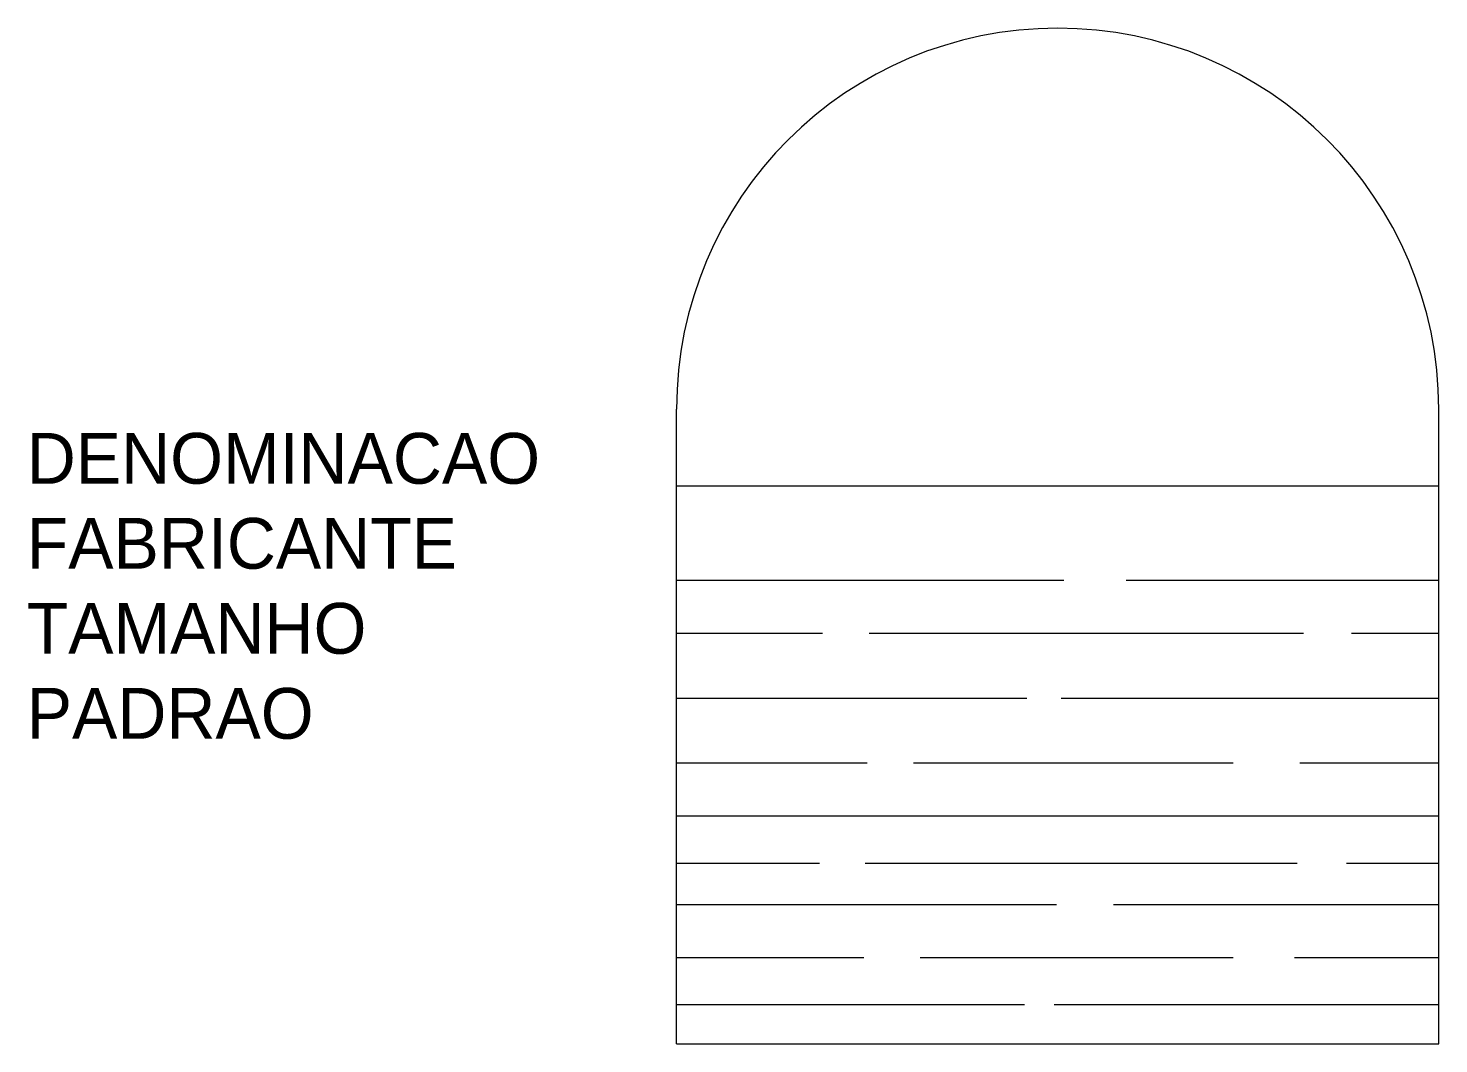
# Model space of a CAD drawing. Extents: x 113 to 252, y 143 to 243.
import ezdxf

# ---------------------------------------------------------------- set-up
doc = ezdxf.new("R2010")
doc.units = 0
doc.layers.add('TUPY', color=3, linetype='CONTINUOUS')

msp = doc.modelspace()

# ---------------------------------------------------------------- linework, layer by layer
at = {"layer": 'TUPY', "color": 0}
for p, q in [((177.3, 143.33), (177.3, 205.83)), ((252.3, 143.33), (252.3, 205.83)), ((177.3, 198.26), (252.3, 198.26)), ((177.3, 188.98), (215.41, 188.98)), ((221.53, 188.98), (252.3, 188.98)), ((177.3, 183.76), (191.67, 183.76)), ((196.25, 183.76), (238.99, 183.76)), ((243.7, 183.76), (252.3, 183.76)), ((177.3, 177.37), (211.78, 177.37)), ((215.15, 177.37), (252.3, 177.37)), ((177.3, 170.99), (196.04, 170.99)), ((200.63, 170.99), (232.08, 170.99)), ((238.64, 170.99), (252.3, 170.99)), ((177.3, 165.77), (252.3, 165.77)), ((177.3, 161.12), (191.35, 161.12)), ((195.87, 161.12), (238.36, 161.12)), ((243.21, 161.12), (252.3, 161.12)), ((177.3, 157.06), (214.69, 157.06)), ((220.29, 157.06), (252.3, 157.06)), ((177.3, 151.84), (195.72, 151.84)), ((201.27, 151.84), (232.08, 151.84)), ((238.1, 151.84), (252.3, 151.84)), ((177.3, 147.2), (211.55, 147.2)), ((214.47, 147.2), (252.3, 147.2)), ((177.3, 143.33), (252.3, 143.33))]:
    msp.add_line(p, q, dxfattribs=at)
msp.add_arc((214.8, 205.83), 37.5, 0, 180, dxfattribs=at)

# ---------------------------------------------------------------- texts
at = {"layer": 'TUPY', "color": 0, "flags": 1}
for tag, p, s in [('DENOMINACAO', (113.35, 198.48), 'RECIPIENTE DE PRESSAO (CALDEIRA)'), ('FABRICANTE', (113.35, 190.11), ''), ('TAMANHO', (113.35, 181.74), ''), ('PADRAO', (113.35, 173.37), '')]:
    msp.add_attdef(tag, p, s, height=5, dxfattribs=at)

doc.saveas('drawing.dxf')
